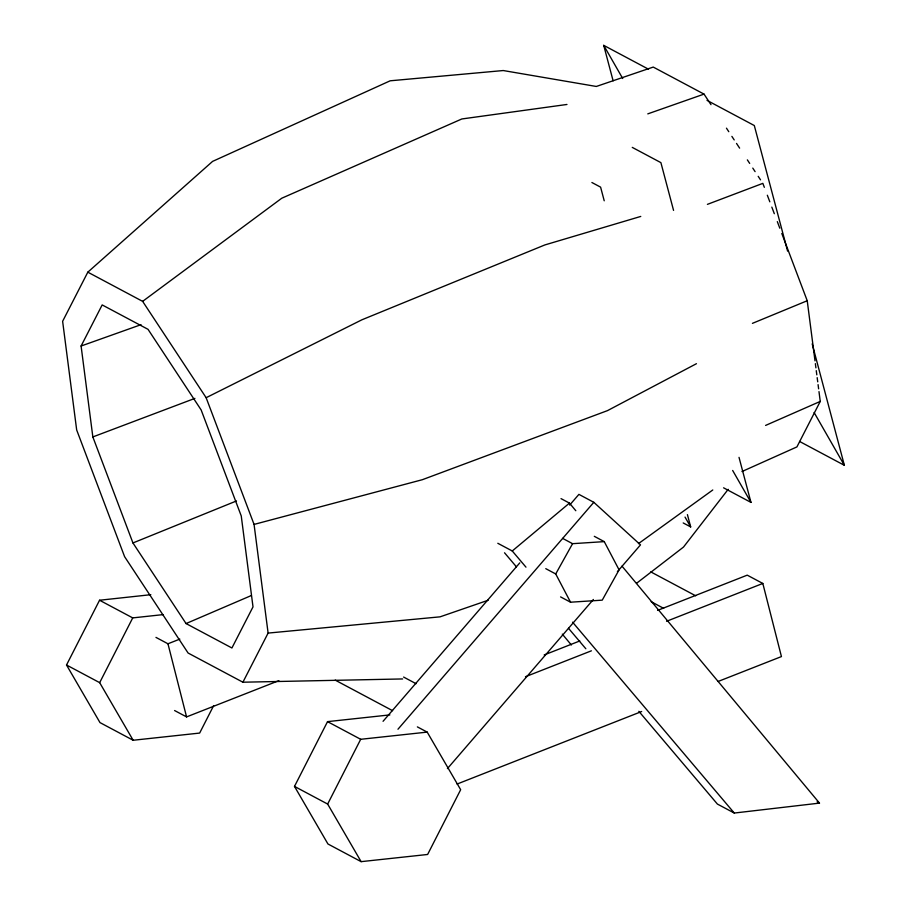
<?xml version="1.0" encoding="UTF-8"?>
<svg xmlns="http://www.w3.org/2000/svg" width="907" height="907" viewBox="0 0 907 907"><rect width="100%" height="100%" fill="white"/><g stroke="black" fill="none" stroke-linecap="round" stroke-linejoin="round"><path stroke-width="1.36" d="M213.633 705.669L199.653 733.071L133.148 740.259L99.985 722.596L66.517 665.001L99.555 600.241L150.811 594.697M133.148 740.259L99.679 682.665L132.728 617.894L163.203 614.606M417.367 726.881L427.197 732.108L460.665 789.702L427.628 854.473L361.122 861.65L327.949 843.986L294.492 786.403L327.529 721.632L389.874 714.897M361.122 861.65L327.654 804.067L360.691 739.296L427.197 732.108M710.986 104.679L704.025 94.113L653.244 67.073L596.307 86.46L503.26 70.542L390.18 80.802L212.589 161.389L87.82 272.168L62.628 321.293L76.676 429.963L124.599 556.671L188.1 653.029L242.906 682.211L402.64 678.946M81.097 346.02L102.174 304.922L148.034 329.332L201.15 409.953L241.251 515.958L253.008 606.885L231.92 647.983L186.06 623.562L132.944 542.953L92.843 436.936L81.097 346.02L141.038 324.672M242.906 682.211L268.109 633.086L254.062 524.416L206.138 397.708L142.637 301.362L87.82 272.168M818.987 391.62L820.245 401.416L796.913 446.913L741.949 471.549M570.548 602.203L555.719 573.961L572.578 543.678L604.255 541.626L619.084 569.857L602.237 600.151L570.548 602.203L560.583 596.897M728.196 489.315L683.504 547.068L636.544 583.292M383.06 721.303L519.79 562.873M569.675 505.074L578.915 494.372L593.813 502.308L640.501 544.88L617.406 571.648M397.969 729.239L593.813 502.308M447.423 768.603L593.382 599.47M497.807 543.282L512.262 550.98L569.46 503.113L575.809 510.72M142.637 301.362L281.76 198.225L461.844 118.964L566.966 104.464M638.471 543.622L712.777 489.984M696.451 363.696L607.52 410.61L422.356 479.701L254.062 524.416M206.138 397.708L361.882 319.808L544.869 244.935L640.761 216.433M765.61 425.417L820.245 401.416M186.06 623.562L251.092 595.638M752.425 323.357L807.23 300.739L781.8 233.484M132.944 542.953L236.466 500.959M155.97 637.394L167.954 643.777L179.824 639.118M174.586 710.532L186.57 716.904L278.88 680.635M544.166 654.956L579.777 640.966M657.575 610.388L747.232 575.151L762.821 583.45L781.437 656.577L718.14 681.452M525.459 676.724L591.398 650.818M666.554 621.284L762.821 583.45M457.06 784.056L641.668 711.507M707.415 204.358L762.844 183.361L764.34 187.318M92.843 436.936L194.914 398.377M647.779 113.874L704.025 94.113M488.204 600.23L440.088 616.839L268.109 633.086M638.834 711.315L717.403 804.067L734.273 813.046L819.497 803.114L622.009 566.149M613.121 80.825L603.711 45.35L648.516 69.204M707.018 100.36L754.307 125.54L787.582 251.08M632.27 147.388L660.897 162.636L673.561 210.39M591.897 182.511L600.604 187.148L604.221 200.787M799.566 441.448L844.372 465.314L812.184 343.866M723.582 487.819L750.962 502.399L739.024 457.366M683.198 522.942L690.669 526.91L687.415 514.632M561.025 498.623L569.46 503.113M594.3 536.32L604.255 541.626M650.773 571.886L695.68 595.797M562.612 538.373L572.578 543.678M651.181 601.692L663.652 608.336M545.765 568.655L555.719 573.961M817.094 801.833L819.497 803.114M403.604 677.053L416.075 683.697M335.216 680.125L392.595 710.68M99.555 600.241L132.728 617.894M327.529 721.632L360.691 739.296M66.517 665.001L99.679 682.665M294.492 786.403L327.654 804.067M512.262 550.98L525.969 567.158M572.566 622.168L734.273 813.046M504.53 552.782L516.412 566.807M568.485 628.279L585.843 648.766M562.306 634.118L571.365 644.99M726.462 128.17L728.786 131.696M731.881 136.39L734.205 139.916M736.529 143.431L739.624 148.136M747.357 159.881L749.681 163.396M752.776 168.101L755.1 171.627M758.195 176.321L760.519 179.847M603.711 45.35L622.712 78.501M814.112 412.504L844.372 465.314M732.663 470.472L750.962 502.399M685.034 517.092L690.669 526.91M767.333 195.232L769.828 201.83M771.823 207.102L774.317 213.701M777.31 221.614L779.805 228.201M167.954 643.777L186.57 716.904M807.23 300.739L815.008 360.861M815.37 363.662L815.915 367.857M816.266 370.657L816.81 374.852M817.173 377.641L817.717 381.836M818.08 384.636L818.624 388.831"/></g></svg>
